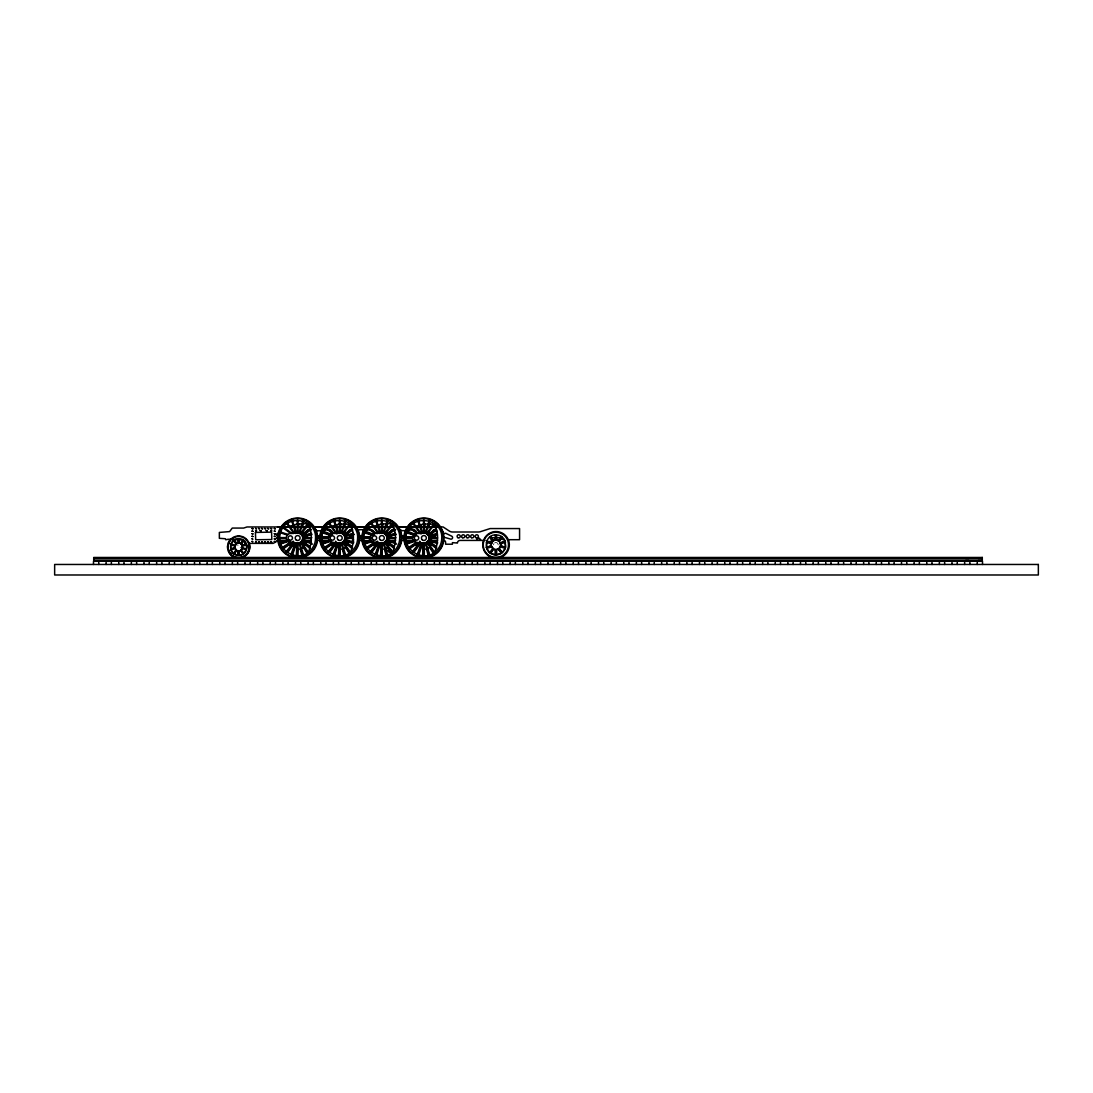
<?xml version="1.0" encoding="UTF-8"?>
<svg xmlns="http://www.w3.org/2000/svg" width="1093" height="1093" viewBox="0 0 1093 1093"><rect width="100%" height="100%" fill="white"/><g stroke="black" fill="none" stroke-linecap="round" stroke-linejoin="round"><path stroke-width="0.75" stroke-dasharray="5 3.75" d="M493.599 544.847A2.268 2.268 0 0 1 493.899 543.713M494.733 542.879A2.268 2.268 0 0 1 497.479 543.235M497.834 543.713A2.268 2.268 0 0 1 498.148 544.847M240.419 547.443A1.899 1.899 0 0 1 240.241 547.894M237.646 545.311A1.899 1.899 0 0 1 238.11 545.12"/><path stroke-width="1.5" d="M239.025 538.685C249.655 538.849 248.753 556.159 238.165 555.203C227.535 555.053 228.437 537.729 239.025 538.685L239.012 543.002L239.162 538.753M495.348 554.752C482.6 554.575 483.68 533.78 496.386 534.942C509.147 535.119 508.054 555.9 495.348 554.752L495.361 549.574M496.372 540.12L496.386 534.942M343.065 541.896L350.484 552.115C354.2 543.084 354.733 532.305 350.033 523.547M427.226 541.896L434.645 552.115C438.361 543.084 438.894 532.305 434.194 523.547M296.326 555.722L296.722 548.194L294.167 542.961L286.817 552.033M297.842 526.922L297.993 523.943M297.118 555.818L297.487 548.782L300.247 549.232L301.887 555.34M298.635 526.922L298.799 523.916M338.406 555.722L338.803 548.194M339.923 526.922L340.073 523.943M339.213 555.818L339.581 548.782L335.537 541.213M340.729 526.922L340.879 523.916M380.501 555.722L380.897 548.194L378.328 542.961L370.978 552.033M382.004 526.922L382.167 523.943M382.81 526.922L382.96 523.916M422.581 555.722L422.977 548.194M424.084 526.922L424.248 523.943M423.374 555.818L423.742 548.782L419.698 541.213M424.89 526.922L425.04 523.916M505.758 546.91L504.365 539.436M370.623 540.475L369.516 539.204L369.229 540.625L370.267 540.953L364.502 542.237M234.749 546.951L235.282 544.956L237.7 543.084M278.715 534.012L278.852 532.974M303.772 545.12L303.212 547.224L301.026 549.028L302.665 555.135M320.809 534.012C323.364 543.836 314.934 535.228 320.29 537.906M362.89 534.012L363.026 532.974M370.39 536.923C369.639 544.478 384.531 546.076 386.799 539.341C388.261 530.501 373.273 530.815 370.39 536.923L364.119 536.677M387.933 545.12L387.373 547.224L385.187 549.028L386.826 555.135M404.97 534.012C407.525 543.836 399.109 535.228 404.465 537.906M428.893 536.677C430.546 545.803 413.523 545.462 412.334 538.002C413.591 530.829 429.344 530.091 429.153 538.685M278.373 535.01C278.046 530.638 274.165 536.95 278.209 535.269M291.79 554.766L295.643 542.907M298.867 533.015L302.788 520.937M292.528 555.08L296.449 543.002M299.619 533.288L303.526 521.238M333.871 554.766L337.723 542.907M340.948 533.015L344.869 520.937M334.608 555.08L338.543 543.002M341.699 533.288L345.607 521.238M379.817 542.907L375.951 554.766L379.38 545.503M383.028 533.015L386.949 520.937M376.702 555.08L380.624 543.002M383.78 533.288L387.687 521.238M418.045 554.766L421.898 542.907M425.109 533.015L429.03 520.937M418.783 555.08L422.704 543.002M425.86 533.288L429.781 521.238M231.088 544.013L233.588 540.57M290.929 554.411L294.768 544.423M301.504 526.867L302.693 523.766L297.159 523.984L294.536 524.79L295.411 528.069M291.667 554.725L295.206 545.503M301.982 527.878L303.567 523.738L305.985 523.643M333.01 554.411L336.849 544.423M343.585 526.867L344.773 523.766M333.748 554.725L337.286 545.503M344.063 527.878L345.648 523.738M375.104 554.411L378.929 544.423M385.665 526.867L386.867 523.766L381.32 523.984L378.697 524.79L379.572 528.069M386.143 527.878L387.728 523.738L390.146 523.643M417.184 554.411L421.01 544.423M427.759 526.867L428.948 523.766M417.922 554.725L421.461 545.503M428.224 527.878L429.809 523.738M242.059 548.946L242.455 545.913L240.597 543.481L243.097 540.01M278.182 538.139C276.174 540.598 276.174 535.201 278.182 537.674M362.343 538.139C360.335 540.598 360.335 535.201 362.343 537.674M500.676 546.09L499.433 548.235L497.11 549.478M234.093 553.891L236.594 550.407L237.7 550.817M497.11 540.215L498.271 540.693L501.277 536.526M490.47 553.167L493.476 549L494.801 549.478M234.271 553.823L236.744 550.407L234.735 547.989M500.43 537.961L498.449 540.693L495.867 540.051M490.675 553.099L493.64 549L491.372 545.831L486.508 547.415M233.437 553.331L236.074 549.902M241.266 544L243.753 540.57M241.403 544L243.903 540.557L245.734 542.347M286.912 552.115L293.785 542.661M300.343 533.63L307.761 523.41M287.555 552.607L294.686 542.784M300.985 534.108L308.95 524.326M328.993 552.115L335.865 542.661M342.423 533.63L349.856 523.41M329.635 552.607L336.767 542.784M343.065 534.108L350.334 524.107M371.087 552.115L377.946 542.661M384.517 533.63L391.936 523.41M371.716 552.607L378.847 542.784M385.146 534.108L393.125 524.326M413.168 552.115L420.026 542.661M426.598 533.63L434.017 523.41M413.796 552.607L420.928 542.784M427.226 534.108L434.495 524.107M489.691 552.498L492.847 548.385M499.064 541.308L502.056 537.196M501.25 538.548L499.241 541.308L500.84 544.847L499.269 548.235M287.322 535.037C282.254 542.674 296.831 545.653 301.299 541.65C307.338 532.947 292.582 529.996 287.322 535.037L280.587 532.878M344.992 538.685C345.415 529.9 328.269 530.925 328.447 538.371M492.847 541.308L491.372 543.863L486.344 542.278M286.175 551.555L293.812 542.114L293.443 541.213L282.978 548.017L291.052 542.319M300.561 533.794L302.501 531.389M305.425 527.782L308.335 524.189M301.19 534.272L303.185 531.826M307.147 526.922L309.141 524.462M328.255 551.555L335.906 542.114M342.642 533.794L344.582 531.389M347.506 527.782L350.416 524.189L339.24 523.984L330.81 526.58M328.897 552.033L336.248 542.961M343.27 534.272L345.265 531.826M349.241 526.922L351.222 524.462M370.349 551.555L377.987 542.114L377.618 541.213L367.152 548.017L375.213 542.319M384.722 533.794L386.676 531.389M389.586 527.782L392.51 524.189M385.364 534.272L387.346 531.826M391.321 526.922L393.302 524.462M412.43 551.555L420.067 542.114M426.803 533.794L428.757 531.389M431.667 527.782L434.59 524.189L423.415 523.984L414.971 526.58M413.058 552.033L420.409 542.961M427.445 534.272L429.426 531.826M433.402 526.922L435.383 524.462M293.32 532.127L293.197 533.63M336.63 533.958L338.406 533.029L334.608 520.937M420.791 533.958L422.567 533.029M496.044 540.051C491.249 539.669 489.199 546.787 493.476 549M301.545 534.682L309.906 528.602M283.552 548.754L292.214 542.456M302.037 535.324L310.111 529.463M325.14 548.112L333.133 542.319M343.639 534.682L352.001 528.602M325.632 548.754L334.294 542.456M344.117 535.324L352.192 529.463M353.558 540.871C351.359 541.8 352.998 537.578 353.558 539.778M385.72 534.682L394.081 528.602M367.713 548.754L376.375 542.456M386.198 535.324L394.272 529.463M409.315 548.112L417.307 542.319M427.8 534.682L436.162 528.602M409.807 548.754L418.455 542.456M428.292 535.324L436.353 529.463M293.334 532.127L302.898 532.182L302.898 545.311L305.644 545.311L305.644 542.948A2.528 2.528 0 0 1 308.158 540.42L311.396 540.42M282.5 547.374L290.478 542.196M305.698 532.305L309.674 529.722M304.838 533.821L311.491 529.504M324.58 547.374L331.234 543.057M343.803 534.901L351.755 529.722M325.072 548.017L331.603 543.768M348.243 532.96L352.247 530.365M366.661 547.374L374.639 542.196M389.859 532.305L393.849 529.722M388.999 533.821L395.652 529.504M408.741 547.374L415.395 543.057M427.964 534.901L435.929 529.722M409.233 548.017L415.777 543.768M432.418 532.96L436.408 530.365M326.138 529.518L323.337 531.28L332.176 534.668M368.218 529.518L365.417 531.28L374.257 534.668M410.299 529.518L407.498 531.28L416.337 534.668M239.627 550.817L240.733 550.407L243.247 553.891C239.066 556.706 232.7 554.697 231.06 549.888M295.206 533.493L297.651 532.851M302.693 556.802L307.393 554.861M379.367 533.493L381.826 532.851M344.773 556.802L349.473 554.861M386.867 556.802L391.554 554.861M428.948 556.802L433.634 554.861M494.801 540.215L493.64 540.693L491.385 537.565M442.925 532.277L442.925 531.594M234.845 546.131L230.65 544.806L230.801 549.082L234.708 547.771M242.209 545.325L246.253 544.013M230.801 549.082L234.845 547.771M242.359 545.325L245.064 544.451M230.937 549.875L235.118 548.563M242.482 546.131L246.676 544.806L247.004 546.514L246.676 549.082L242.482 547.771M287.295 540.953L280.587 543.139L289.754 540.543M302.378 536.048L310.972 533.261M280.901 543.877L288.06 541.554M302.652 536.8L311.15 534.04M344.719 536.677C345.962 545.093 334.144 544.232 329.403 540.98L322.667 543.139L330.305 540.953M344.459 536.048L353.053 533.261M322.981 543.877L330.141 541.554M344.732 536.8L353.23 534.04M364.748 543.139L371.456 540.953M386.553 536.048L395.147 533.261M365.062 543.877L372.221 541.554M386.826 536.8L395.324 534.04M413.55 540.953L406.842 543.139L412.935 541.363M428.634 536.048L437.227 533.261M407.142 543.877L414.302 541.554M428.907 536.8L437.405 534.04M486.344 547.415L491.208 545.831M500.211 542.907L505.062 541.322M500.389 542.907L505.267 541.322M486.686 548.358L491.7 546.787M500.539 543.863L505.581 542.278M288.73 526.58L289.59 526.32M290.383 526.075L293.771 525.023M372.891 526.58L373.751 526.32M374.544 526.075L377.932 525.023M280.327 542.237L288.019 540.174M305.562 535.474L311.71 533.835M305.767 536.253L311.915 534.6M322.408 542.237L330.1 540.174M349.173 535.064L353.79 533.835M349.391 535.843L353.995 534.6M389.723 535.474L395.871 533.835M364.707 543.002L370.855 541.363M389.928 536.253L396.076 534.6M406.582 542.237L414.261 540.174M428.729 536.294L434.877 534.655M428.948 537.073L435.082 535.42M237.564 543.084L238.739 542.948M238.602 550.954L239.777 550.817M495.867 549.642L498.449 549L501.455 553.167L496.564 554.752L496.55 549.574M310.111 526.963L247.018 526.963L243.643 528.069L232.249 528.069L229.598 531.594L219.351 532.428L219.351 538.316L225.336 538.74L225.759 539.751C230.445 538.248 236.826 540.502 242.701 539.751A2.104 2.104 0 0 1 243.247 539.819M313.281 526.963L393.671 526.963M396.691 526.963L443.13 526.963L449.182 530.966A6.312 6.312 0 0 0 452.666 532.004L478.392 532.004A6.312 6.312 0 0 0 480.319 531.704L490.115 528.561L519.571 528.561L519.571 539.696L508.149 539.696M309.934 527.168L277.526 526.963M313.281 527.168L323.501 527.168M326.903 527.168L360.95 526.963M393.33 527.168L361.482 526.963M396.691 527.168L436.927 527.168M323.022 529.695L328.337 529.695A3.361 3.361 0 0 1 331.712 533.056L331.712 535.16M407.17 529.695L412.512 529.695A3.361 3.361 0 0 1 415.873 533.056L415.873 535.16M321.929 530.788L316.874 530.788L315.781 529.695M320.235 535.843L316.874 535.843A1.858 1.858 0 0 1 316.492 536.964M404.26 535.843L401.459 535.843A2.514 2.514 0 0 1 400.612 537.128M279.822 537.606L286.134 537.606M302.761 537.606L311.792 537.688M321.902 537.606L328.214 537.606M344.841 537.606L353.312 537.606M363.996 537.606L370.308 537.606M386.922 537.606L395.885 537.688M406.077 537.606L412.389 537.606M429.016 537.606L437.487 537.606M371.265 537.906L363.463 537.182M279.822 538.412L286.134 538.412M302.761 538.412L311.204 538.412M321.902 538.412L328.214 538.412M344.841 538.412L353.285 538.412M363.996 538.412L370.308 538.412M386.922 538.412L395.365 538.412M406.077 538.412L412.389 538.412M429.016 538.412L437.46 538.412M279.289 540.42L287.814 540.42A1.79 1.79 0 0 1 289.085 540.953M316.232 540.42L329.157 540.42M359.201 540.325L367.672 540.844A1.68 1.68 0 0 0 369.174 542.005L373.355 542.224L373.765 545.311L376.511 545.311L376.511 543.522M395.557 540.42L392.332 540.42A2.528 2.528 0 0 0 389.805 542.948L389.805 545.311L387.072 545.311L387.072 532.195M400.407 540.42L413.332 540.42M437.514 540.42L434.413 540.42A2.528 2.528 0 0 0 431.885 542.948L431.885 545.311L429.153 545.311L429.002 532.059L420.136 531.881L419.452 533.63M485.114 540.42L460.057 540.42A2.637 2.637 0 0 0 457.434 543.057L452.42 542.634L452.42 544.218L445.602 544.218L445.602 542.319A1.899 1.899 0 0 0 443.717 540.42M353.79 542.005L348.462 542.101L347.724 545.311L344.992 545.311L344.992 532.195L335.961 531.895L335.305 533.63M247.196 545.311L244.805 545.311L244.805 541.855A2.104 2.104 0 0 0 244.367 540.57M93.711 558.318L982.293 558.318M93.711 558.441L982.293 558.441M93.711 560.313L982.293 560.313M93.711 560.736L982.293 560.736M414.097 537.087L406.2 536.677A2.528 2.528 0 0 0 408.099 537.688M429.043 537.879L433.798 538.125M406.09 537.469L412.43 537.811M390.133 538.043L394.887 538.289M364.01 537.469L370.349 537.811M322.025 536.677L329.936 537.087M321.929 537.469L328.269 537.811M305.972 538.043L310.726 538.289M494.623 549.478L496.044 549.642M390.051 550.544L389.34 551.774L390.57 551.063M238.602 542.948L239.777 543.084M237.564 550.817L238.739 550.954M486.918 540.434L487.833 541.582L491.413 541.582L491.413 540.174A2.528 2.528 0 0 1 493.94 537.647L498.217 537.647A6.312 6.312 0 0 1 501.619 538.644L503.258 539.696M491.7 542.907L486.85 541.322L486.604 547.907M500.717 545.831L505.567 547.415M486.658 541.322L491.522 542.907M500.539 545.831L505.403 547.415M500.211 546.787L505.239 548.358L504.884 549.355L502.233 552.498L499.241 548.385M407.142 532.141L414.302 534.463M428.907 539.204L437.323 541.95M406.842 532.878L413.55 535.064M428.634 539.956L437.296 542.77M365.062 532.141L372.221 534.463M386.826 539.204L395.242 541.95M364.748 532.878L371.456 535.064M386.553 539.956L395.201 542.77M322.981 532.141L330.141 534.463M344.732 539.204L353.148 541.95M322.667 532.878L329.376 535.064M344.459 539.956L353.121 542.77M280.901 532.141L288.06 534.463M302.652 539.204L311.068 541.95M302.378 539.956L311.04 542.77M230.91 544.013L235.118 545.325M242.209 548.563L246.403 549.875L244.887 552.484L243.889 553.331L241.266 549.902M429.289 539.641L437.787 542.907M407.197 532.018L414.561 534.846M432.527 541.745L437.2 543.535M390.037 540.734L395.707 542.907M365.117 532.018L372.481 534.846M388.889 541.144L396.677 544.136M350.785 541.814L353.626 542.907M323.022 532.018L330.4 534.846M348.353 541.745L353.039 543.535M305.876 540.734L311.532 542.907M304.715 541.144L312.502 544.136M428.948 519.202L433.634 521.156M386.867 519.202L391.554 521.156M423.715 548.768L426.502 549.232L428.142 555.34M344.773 519.202L349.473 521.156M302.693 519.202L307.393 521.156M339.54 548.768L342.341 549.232L343.967 555.34M239.627 543.084L240.733 543.481L243.22 540.079L242.496 539.587M409.807 527.263L418.455 533.548M428.292 540.693L436.367 546.568M409.315 527.892L417.307 533.698M427.8 541.336L436.121 547.374M367.713 527.263L376.375 533.548M386.198 540.693L394.286 546.568M367.234 527.892L375.213 533.698M385.72 541.336L394.026 547.374M325.632 527.263L334.294 533.548M344.117 540.693L352.192 546.568M325.14 527.892L333.133 533.698M343.639 541.336L351.946 547.374M283.552 527.263L292.214 533.548M302.037 540.693L310.111 546.568M283.06 527.892L291.052 533.698M301.545 541.336L309.865 547.374M499.433 541.459L498.271 540.693M390.529 550.585C384.668 553.017 397.142 552.061 387.769 547.224M413.714 529.231L416.296 531.335M430.806 543.084L436.749 547.894M412.84 529.558L416.269 532.332M431.052 544.314L436.175 548.454M389.914 544.041L393.48 546.924M371.907 530.488L374.189 532.332M390.256 545.339L394.081 548.454M329.539 529.231L332.135 531.335M346.645 543.084L352.588 547.894M328.679 529.558L332.094 532.332M346.891 544.314L352.001 548.454M305.753 544.041L309.305 546.924M306.081 545.339L309.92 548.454M385.829 549.151L389.19 551.924M387.072 532.182L378.041 531.881L377.358 533.63M437.665 524.244L438.266 525.023M395.584 524.244L397.852 527.195M353.504 524.244L354.105 525.023M329.403 540.98L328.173 538.002M311.423 524.244L313.677 527.195M241.567 544.123L242.605 547.989L240.597 550.407L243.07 553.823M235.91 549.779L234.599 546.951L236.744 543.481L234.244 540.01M490.497 536.595L493.476 540.693M499.064 548.385L502.07 552.525M489.664 537.169L492.67 541.308M498.271 549L501.236 553.099M413.796 523.41L420.928 533.234M413.168 523.902L420.026 533.357M426.598 542.388L434.017 552.607L429.809 546.363L429.781 543.276M371.716 523.41L378.847 533.234M385.146 541.896L392.565 552.115C396.281 543.084 396.814 532.305 392.114 523.547M371.087 523.902L377.946 533.357M384.517 542.388L391.936 552.607M329.635 523.41L336.767 533.234M328.993 523.902L335.865 533.357M342.423 542.388L349.856 552.607M287.555 523.41L294.686 533.234M300.985 541.896L308.404 552.115C312.106 543.084 312.639 532.305 307.953 523.547M286.912 523.902L293.785 533.357M300.343 542.388L307.761 552.607L303.567 546.363M234.121 540.079L236.594 543.481M233.424 540.557L236.074 544M433.279 553.167L429.44 547.251L427.281 549.028L428.907 555.135M387.728 546.363L391.827 552.675M387.359 547.251L391.198 553.167M349.746 552.675L345.648 546.363L345.607 543.276M349.104 553.167L345.265 547.251L343.106 549.028L344.746 555.135M303.185 547.251L307.024 553.167M486.822 548.372L489.404 552.225L493.981 554.547L495.539 554.67L495.539 549.574M500.02 542.442L500.662 544.847M418.783 520.937L422.704 533.001M425.86 542.729L429.781 554.766M418.045 521.238L421.898 533.111M425.109 543.002L429.03 555.08M376.702 520.937L380.624 533.001M383.78 542.729L387.687 554.766M375.951 521.238L379.817 533.111M383.028 543.002L386.949 555.08M341.699 542.729L345.607 554.766M333.871 521.238L337.723 533.111M340.948 543.002L344.869 555.08M292.528 520.937L296.449 533.001M299.619 542.729L303.526 554.766M291.79 521.238L295.643 533.111M298.867 543.002L302.788 555.08M420.778 524.79L421.652 528.069M386.048 555.34L384.422 549.232L381.662 548.782L381.293 555.818L381.43 543.112M336.617 524.79L337.491 528.069M429.412 540.543L429.617 542.114M387.332 540.543L387.537 542.114M345.238 540.543L345.456 542.114M303.157 540.543L303.376 542.114M495.539 537.524L495.539 540.12M238.301 538.685L238.315 543.002L238.178 538.753M982.511 564.466L982.511 561.31L977.251 561.31L977.251 564.466M981.555 561.31L981.555 560.572L978.194 560.572L978.194 561.31M969.887 564.466L969.887 561.31L964.627 561.31L964.627 564.466M968.931 561.31L968.931 560.572L965.57 560.572L965.57 561.31M957.263 564.466L957.263 561.31L952.003 561.31L952.003 564.466M944.639 564.466L944.639 561.31L939.379 561.31L939.379 564.466M932.001 564.466L932.001 561.31L926.741 561.31L926.741 564.466M919.377 564.466L919.377 561.31L914.117 561.31L914.117 564.466M906.753 564.466L906.753 561.31L901.493 561.31L901.493 564.466M894.129 564.466L894.129 561.31L888.869 561.31L888.869 564.466M881.505 564.466L881.505 561.31L876.244 561.31L876.244 564.466M868.88 564.466L868.88 561.31L863.62 561.31L863.62 564.466M856.256 564.466L856.256 561.31L850.996 561.31L850.996 564.466M843.632 564.466L843.632 561.31L838.372 561.31L838.372 564.466M831.008 564.466L831.008 561.31L825.748 561.31L825.748 564.466M818.384 564.466L818.384 561.31L813.124 561.31L813.124 564.466M805.76 564.466L805.76 561.31L800.5 561.31L800.5 564.466M793.135 564.466L793.135 561.31L787.875 561.31L787.875 564.466M780.511 564.466L780.511 561.31L775.251 561.31L775.251 564.466M767.887 564.466L767.887 561.31L762.627 561.31L762.627 564.466M755.263 564.466L755.263 561.31L750.003 561.31L750.003 564.466M742.639 564.466L742.639 561.31L737.379 561.31L737.379 564.466M730.001 564.466L730.001 561.31L724.741 561.31L724.741 564.466M717.377 564.466L717.377 561.31L712.117 561.31L712.117 564.466M704.753 564.466L704.753 561.31L699.493 561.31L699.493 564.466M692.129 564.466L692.129 561.31L686.869 561.31L686.869 564.466M679.504 564.466L679.504 561.31L674.244 561.31L674.244 564.466M666.88 564.466L666.88 561.31L661.62 561.31L661.62 564.466M654.256 564.466L654.256 561.31L648.996 561.31L648.996 564.466M641.632 564.466L641.632 561.31L636.372 561.31L636.372 564.466M629.008 564.466L629.008 561.31L623.748 561.31L623.748 564.466M616.384 564.466L616.384 561.31L611.124 561.31L611.124 564.466M603.76 564.466L603.76 561.31L598.499 561.31L598.499 564.466M591.135 564.466L591.135 561.31L585.875 561.31L585.875 564.466M578.511 564.466L578.511 561.31L573.251 561.31L573.251 564.466M565.887 564.466L565.887 561.31L560.627 561.31L560.627 564.466M553.263 564.466L553.263 561.31L548.003 561.31L548.003 564.466M540.639 564.466L540.639 561.31L535.365 561.31L535.365 564.466M528.001 564.466L528.001 561.31L522.741 561.31L522.741 564.466M515.377 564.466L515.377 561.31L510.117 561.31L510.117 564.466M502.753 564.466L502.753 561.31L497.493 561.31L497.493 564.466M496.55 536.718L496.55 540.12M496.372 549.574L496.372 554.67M495.361 535.01L495.361 540.12M490.129 564.466L490.129 561.31L484.868 561.31L484.868 564.466M477.504 564.466L477.504 561.31L472.244 561.31L472.244 564.466M464.88 564.466L464.88 561.31L459.62 561.31L459.62 564.466M452.256 564.466L452.256 561.31L446.996 561.31L446.996 564.466M439.632 564.466L439.632 561.31L434.372 561.31L434.372 564.466M427.008 564.466L427.008 561.31L421.748 561.31L421.748 564.466M424.303 520.172L424.303 532.906M424.303 543.112L424.303 555.845M423.51 520.172L423.51 532.906M423.51 543.112L423.51 555.845M418.592 543.522L418.592 545.311L415.859 545.311L415.859 542.948A2.528 2.528 0 0 0 415.518 541.691M414.384 564.466L414.384 561.31L409.124 561.31L409.124 564.466M401.759 564.466L401.759 561.31L396.499 561.31L396.499 564.466M389.135 564.466L389.135 561.31L383.875 561.31L383.875 564.466M382.222 520.172L382.222 532.906M382.222 543.112L382.222 555.845M381.43 520.172L381.43 532.906M376.511 564.466L376.511 561.31L371.251 561.31L371.251 564.466M373.792 535.379L373.792 533.056A3.361 3.361 0 0 0 370.418 529.695L359.898 529.695A2.104 2.104 0 0 0 357.957 530.993M363.887 564.466L363.887 561.31L358.627 561.31L358.627 564.466M351.263 564.466L351.263 561.31L346.003 561.31L346.003 564.466M340.142 520.172L340.142 532.906M340.142 543.112L340.142 555.845M339.336 520.172L339.336 532.906M339.336 543.112L339.336 555.845M338.625 564.466L338.625 561.31L333.365 561.31L333.365 564.466M334.417 543.522L334.417 545.311L331.685 545.311L331.685 542.948A2.528 2.528 0 0 0 331.343 541.691M326.001 564.466L326.001 561.31L320.741 561.31L320.741 564.466M313.377 564.466L313.377 561.31L308.117 561.31L308.117 564.466M300.753 564.466L300.753 561.31L295.493 561.31L295.493 564.466M298.061 520.172L298.061 532.906M298.061 543.112L298.061 555.845M297.255 520.172L297.255 532.906M297.255 543.112L297.255 555.845M292.337 543.371L292.337 545.311L289.604 545.311L289.604 542.21A1.79 1.79 0 0 0 289.467 541.527M288.128 564.466L288.128 561.31L282.868 561.31L282.868 564.466M275.504 564.466L275.504 561.31L270.244 561.31L270.244 564.466M262.88 564.466L262.88 561.31L257.62 561.31L257.62 564.466M250.256 564.466L250.256 561.31L244.996 561.31L244.996 564.466M237.632 564.466L237.632 561.31L232.372 561.31L232.372 564.466M225.008 564.466L225.008 561.31L219.748 561.31L219.748 564.466M212.384 564.466L212.384 561.31L207.123 561.31L207.123 564.466M199.759 564.466L199.759 561.31L194.499 561.31L194.499 564.466M187.135 564.466L187.135 561.31L181.875 561.31L181.875 564.466M174.511 564.466L174.511 561.31L169.251 561.31L169.251 564.466M161.887 564.466L161.887 561.31L156.627 561.31L156.627 564.466M149.263 564.466L149.263 561.31L143.989 561.31L143.989 564.466M136.625 564.466L136.625 561.31L131.365 561.31L131.365 564.466M124.001 564.466L124.001 561.31L118.741 561.31L118.741 564.466M111.377 564.466L111.377 561.31L106.117 561.31L106.117 564.466M98.753 564.466L98.753 561.31L93.492 561.31L93.492 564.466M248.712 543.986A1.585 1.585 0 0 1 249.955 543.371L273.1 543.371L276.01 541.909A1.585 1.585 0 0 1 277.595 540.42M323.774 537.688A1.858 1.858 0 0 1 321.929 535.843M308.568 537.688A2.528 2.528 0 0 1 306.04 535.16L306.04 533.056A3.361 3.361 0 0 1 309.401 529.695M353.667 534.436A3.361 3.361 0 0 1 350.744 536.116L350.648 536.116A2.528 2.528 0 0 1 348.12 533.589L348.12 533.056A3.361 3.361 0 0 1 351.481 529.695L352.014 529.695A2.104 2.104 0 0 1 352.561 529.763M362.289 535.953A2.104 2.104 0 0 0 361.482 535.802L359.898 535.802A2.104 2.104 0 0 1 359.105 535.638M393.576 529.695A3.361 3.361 0 0 0 390.201 533.056L390.201 535.16A2.528 2.528 0 0 0 392.729 537.688M399.956 529.695A1.585 1.585 0 0 1 401.418 530.665L405.708 530.665A1.585 1.585 0 0 1 406.049 530.16M443.198 535.925A2.104 2.104 0 0 0 444.687 537.414L450.22 538.958A1.585 1.585 0 0 0 452.379 538.371A1.585 1.585 0 0 0 451.805 536.226L446.286 533.548A2.104 2.104 0 0 0 443.198 534.832M493.08 557.813A13.307 13.307 0 0 1 485.087 537.305A13.307 13.307 0 0 1 507.111 537.442A13.307 13.307 0 0 1 498.832 557.854M231.306 554.383A10.52 10.52 0 0 1 228.574 549.67M228.574 544.232A10.52 10.52 0 0 1 229.626 541.691M248.903 544.232A10.52 10.52 0 0 1 248.903 549.67M248.958 542.634A11.094 11.094 0 0 1 243.056 557.17M234.571 557.225A11.094 11.094 0 0 1 228.519 551.255M227.754 548.467A11.094 11.094 0 0 1 227.74 545.571M228.464 542.77A11.094 11.094 0 0 1 229.899 540.256A11.094 11.094 0 0 1 247.442 540.256A11.094 11.094 0 0 1 242.769 557.225M234.285 557.17A11.094 11.094 0 0 1 229.844 540.147M418.728 557.321A19.988 19.988 0 0 1 407.539 526.539A19.988 19.988 0 0 1 440.288 526.539A19.988 19.988 0 0 1 429.084 557.321M376.648 557.321A19.988 19.988 0 0 1 365.445 526.539A19.988 19.988 0 0 1 398.194 526.539A19.988 19.988 0 0 1 387.004 557.321M334.567 557.321A19.988 19.988 0 0 1 323.364 526.539A19.988 19.988 0 0 1 356.113 526.539A19.988 19.988 0 0 1 344.91 557.321M292.487 557.321A19.988 19.988 0 0 1 281.284 526.539A19.988 19.988 0 0 1 314.033 526.539A19.988 19.988 0 0 1 302.829 557.321M238.178 550.886L238.165 555.203L238.315 550.886M432.609 531.799C429.85 539.163 435.465 539.819 436.531 532.851A2.104 2.104 0 0 0 435.246 529.763A2.104 2.104 0 0 0 432.609 531.799M255.434 532.482L255.694 539.764L271.815 539.532L271.583 532.141L255.448 532.428M252.018 528.52L252.948 528.766L252.018 528.52M252.018 531.102L252.948 531.362L252.018 531.102M252.018 533.698L252.948 533.944L252.018 533.698M252.018 536.28L252.948 536.526L252.018 536.28M252.018 538.876L252.907 539.232L252.073 538.753M252.018 541.459L252.948 541.704L252.073 541.336M255.598 528.52L256.527 528.766L255.598 528.52M255.598 530.624L256.527 530.87L255.598 530.624M255.598 541.991L256.527 542.237L255.598 541.991M258.631 528.52L259.56 528.766L258.631 528.52M258.631 541.991L259.56 542.237L258.631 541.991M260.134 530.624L261.077 530.87L260.134 530.624M261.651 528.52L262.593 528.766L261.651 528.52M261.651 541.991L262.593 542.237L261.651 541.991M264.684 528.52L265.626 528.766L264.684 528.52M264.684 541.991L265.626 542.237L264.684 541.991M266.2 530.624L267.129 530.87L266.2 530.624M267.717 528.52L268.646 528.766L267.717 528.52M267.717 541.991L268.646 542.237L267.717 541.991M270.75 528.52L271.679 528.766L270.75 528.52M270.75 530.624L271.679 530.87L270.75 530.624M270.75 541.991L271.679 542.237L270.75 541.991M274.316 528.52L275.258 528.766L274.316 528.52M274.316 531.102L275.258 531.362L274.316 531.102M274.316 533.698L275.258 533.944L274.316 533.698M274.316 536.28L275.258 536.526L274.316 536.28M274.316 538.876L275.258 539.122L274.316 538.876M274.316 541.459L275.258 541.704L274.316 541.459M280.382 533.384C275.067 550.148 298.43 563.646 310.303 550.653A17.884 17.884 0 0 0 315.549 538.002C316.451 517.877 284.726 513.696 280.382 533.384M322.462 533.384C317.148 550.148 340.524 563.646 352.383 550.653A17.884 17.884 0 0 0 357.63 538.002C358.531 517.877 326.807 513.696 322.462 533.384M364.543 533.384C359.242 550.148 382.605 563.646 394.477 550.653A17.884 17.884 0 0 0 399.71 538.002C400.612 517.877 368.887 513.696 364.543 533.384M406.637 533.384C401.322 550.148 424.685 563.646 436.558 550.653A17.884 17.884 0 0 0 441.791 538.002C442.692 517.877 410.968 513.696 406.637 533.384M476.849 539.273L477.573 539.477L476.849 539.273M478.324 537.797L479.007 538.098L478.351 537.715M479.786 539.273L480.524 539.477L479.786 539.273M982.293 557.471L93.711 557.471L93.711 560.996L982.293 560.996L982.293 557.389M1038.35 564.466L54.65 564.466L54.65 574.986L1038.35 574.986L1038.35 564.466M239.176 555.203L239.162 550.886L239.012 555.135M457.899 537.688A1.585 1.585 0 0 0 460.276 536.321A1.585 1.585 0 0 0 457.899 534.955A1.585 1.585 0 0 0 457.899 537.688M462.435 537.688A1.585 1.585 0 0 0 464.798 536.321A1.585 1.585 0 0 0 462.435 534.955A1.585 1.585 0 0 0 462.435 537.688M466.957 537.688A1.585 1.585 0 0 0 469.321 536.321A1.585 1.585 0 0 0 466.957 534.955A1.585 1.585 0 0 0 466.957 537.688M471.479 537.688A1.585 1.585 0 0 0 473.843 536.321A1.585 1.585 0 0 0 471.479 534.955A1.585 1.585 0 0 0 471.479 537.688M476.001 537.688A1.585 1.585 0 0 0 478.365 536.321A1.585 1.585 0 0 0 476.001 534.955A1.585 1.585 0 0 0 476.001 537.688M489.555 555.777A12.624 12.624 0 0 0 508.491 544.847A12.624 12.624 0 0 0 489.555 533.917A12.624 12.624 0 0 0 489.555 555.777M233.342 556.064A10.52 10.52 0 0 0 249.122 546.951A10.52 10.52 0 0 0 233.342 537.838A10.52 10.52 0 0 0 233.342 556.064M415.436 539.915A2.213 2.213 0 0 0 418.756 538.002A2.213 2.213 0 0 0 415.436 536.089A2.213 2.213 0 0 0 415.436 539.915M410.148 551.774A19.469 19.469 0 0 0 442.706 543.043A19.469 19.469 0 0 0 418.865 519.202A19.469 19.469 0 0 0 410.148 551.774M422.158 539.751A2.473 2.473 0 0 0 426.297 538.644A2.473 2.473 0 0 0 423.264 535.625A2.473 2.473 0 0 0 422.158 539.751M373.355 539.915A2.213 2.213 0 0 0 376.675 538.002A2.213 2.213 0 0 0 373.355 536.089A2.213 2.213 0 0 0 373.355 539.915M370.664 553.96A19.469 19.469 0 0 0 401.213 539.696A19.469 19.469 0 0 0 373.601 520.364A19.469 19.469 0 0 0 370.664 553.96M380.077 539.751A2.473 2.473 0 0 0 384.217 538.644A2.473 2.473 0 0 0 381.184 535.625A2.473 2.473 0 0 0 380.077 539.751M331.275 539.915A2.213 2.213 0 0 0 334.581 538.002A2.213 2.213 0 0 0 331.275 536.089A2.213 2.213 0 0 0 331.275 539.915M330.004 554.861A19.469 19.469 0 0 0 359.201 538.002A19.469 19.469 0 0 0 330.004 521.156A19.469 19.469 0 0 0 330.004 554.861M337.997 539.751A2.473 2.473 0 0 0 342.123 538.644A2.473 2.473 0 0 0 339.103 535.625A2.473 2.473 0 0 0 337.997 539.751M289.194 539.915A2.213 2.213 0 0 0 292.5 538.002A2.213 2.213 0 0 0 289.194 536.089A2.213 2.213 0 0 0 289.194 539.915M287.924 554.861A19.469 19.469 0 0 0 317.12 538.002A19.469 19.469 0 0 0 287.924 521.156A19.469 19.469 0 0 0 287.924 554.861M295.916 539.751A2.473 2.473 0 0 0 300.042 538.644A2.473 2.473 0 0 0 297.023 535.625A2.473 2.473 0 0 0 295.916 539.751"/></g></svg>
